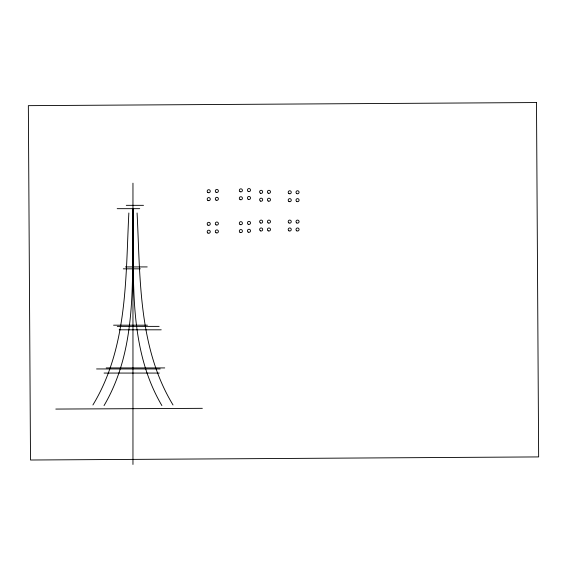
<?xml version="1.0" encoding="UTF-8"?>
<svg xmlns="http://www.w3.org/2000/svg" width="567" height="567" viewBox="0 0 567 567"><rect width="100%" height="100%" fill="white"/><g stroke="black" fill="none" stroke-linecap="round" stroke-linejoin="round"><path stroke-width="0.85" d="M128.851 212.994C125.541 277.851 127.851 347.408 92.91 404.966M104.045 405.568C139.078 346.097 131.324 274.74 132.962 208.67C134.606 274.74 126.852 346.097 161.886 405.568M55.807 409.069L202.341 408.332M126.278 205.332L143.508 205.332M117.192 208.67L139.709 208.67M125.427 266.922L147.214 266.922M123.301 268.836L140.347 268.836M113.563 325.182L147.42 325.182M117.27 326.379L159.136 326.379M119.162 329.81L161.219 329.81M106.199 367.926L164.735 367.926M96.567 368.947L160.199 368.947M104.066 373.065L159.32 373.065M173.02 404.966C138.072 347.408 140.389 277.851 137.079 212.994M132.962 183.169L132.962 464.451M536.488 102.549L28.35 105.653L30.512 460.014L538.65 456.917L536.488 102.549M268.177 222.951A1.545 1.545 0 0 0 270.494 221.626A1.545 1.545 0 0 0 268.184 220.287A1.545 1.545 0 0 0 268.177 222.951M260.373 222.951A1.545 1.545 0 0 0 262.691 221.626A1.545 1.545 0 0 0 260.381 220.287A1.545 1.545 0 0 0 260.373 222.951M268.177 230.833A1.545 1.545 0 0 0 270.494 229.5A1.545 1.545 0 0 0 268.184 228.161A1.545 1.545 0 0 0 268.177 230.833M260.373 230.833A1.545 1.545 0 0 0 262.691 229.5A1.545 1.545 0 0 0 260.381 228.161A1.545 1.545 0 0 0 260.373 230.833M268.177 193.17A1.545 1.545 0 0 0 270.494 191.837A1.545 1.545 0 0 0 268.184 190.498A1.545 1.545 0 0 0 268.177 193.17M240.047 199.577A1.545 1.545 0 0 0 242.414 198.315A1.545 1.545 0 0 0 240.139 196.898A1.545 1.545 0 0 0 240.047 199.577M248.169 199.286A1.545 1.545 0 0 0 250.529 198.032A1.545 1.545 0 0 0 248.261 196.614A1.545 1.545 0 0 0 248.169 199.286M240.047 191.681A1.545 1.545 0 0 0 242.414 190.427A1.545 1.545 0 0 0 240.139 189.009A1.545 1.545 0 0 0 240.047 191.681M248.169 191.398A1.545 1.545 0 0 0 250.529 190.143A1.545 1.545 0 0 0 248.261 188.726A1.545 1.545 0 0 0 248.169 191.398M216.034 192.256A1.545 1.545 0 0 0 218.394 191.001A1.545 1.545 0 0 0 216.126 189.584A1.545 1.545 0 0 0 216.034 192.256M207.912 192.539A1.545 1.545 0 0 0 210.279 191.285A1.545 1.545 0 0 0 208.004 189.867A1.545 1.545 0 0 0 207.912 192.539M216.034 200.144A1.545 1.545 0 0 0 218.394 198.889A1.545 1.545 0 0 0 216.126 197.472A1.545 1.545 0 0 0 216.034 200.144M207.912 200.435A1.545 1.545 0 0 0 210.279 199.173A1.545 1.545 0 0 0 208.004 197.755A1.545 1.545 0 0 0 207.912 200.435M216.034 224.865A1.545 1.545 0 0 0 218.394 223.611A1.545 1.545 0 0 0 216.126 222.193A1.545 1.545 0 0 0 216.034 224.865M207.912 225.156A1.545 1.545 0 0 0 210.279 223.894A1.545 1.545 0 0 0 208.004 222.484A1.545 1.545 0 0 0 207.912 225.156M216.034 232.761A1.545 1.545 0 0 0 218.394 231.499A1.545 1.545 0 0 0 216.126 230.082A1.545 1.545 0 0 0 216.034 232.761M207.912 233.044A1.545 1.545 0 0 0 210.279 231.79A1.545 1.545 0 0 0 208.004 230.372A1.545 1.545 0 0 0 207.912 233.044M248.169 224.22A1.545 1.545 0 0 0 250.529 222.966A1.545 1.545 0 0 0 248.261 221.548A1.545 1.545 0 0 0 248.169 224.22M240.047 224.511A1.545 1.545 0 0 0 242.414 223.249A1.545 1.545 0 0 0 240.139 221.832A1.545 1.545 0 0 0 240.047 224.511M248.169 232.116A1.545 1.545 0 0 0 250.529 230.854A1.545 1.545 0 0 0 248.261 229.437A1.545 1.545 0 0 0 248.169 232.116M240.047 232.399A1.545 1.545 0 0 0 242.414 231.145A1.545 1.545 0 0 0 240.139 229.727A1.545 1.545 0 0 0 240.047 232.399M260.373 193.17A1.545 1.545 0 0 0 262.691 191.837A1.545 1.545 0 0 0 260.381 190.498A1.545 1.545 0 0 0 260.373 193.17M268.177 201.044A1.545 1.545 0 0 0 270.494 199.719A1.545 1.545 0 0 0 268.184 198.379A1.545 1.545 0 0 0 268.177 201.044M260.373 201.044A1.545 1.545 0 0 0 262.691 199.719A1.545 1.545 0 0 0 260.381 198.379A1.545 1.545 0 0 0 260.373 201.044M296.761 222.951A1.545 1.545 0 0 0 299.078 221.626A1.545 1.545 0 0 0 296.768 220.287A1.545 1.545 0 0 0 296.761 222.951M288.957 222.951A1.545 1.545 0 0 0 291.275 221.626A1.545 1.545 0 0 0 288.964 220.287A1.545 1.545 0 0 0 288.957 222.951M296.761 230.833A1.545 1.545 0 0 0 299.078 229.5A1.545 1.545 0 0 0 296.768 228.161A1.545 1.545 0 0 0 296.761 230.833M288.957 230.833A1.545 1.545 0 0 0 291.275 229.5A1.545 1.545 0 0 0 288.964 228.161A1.545 1.545 0 0 0 288.957 230.833M288.957 201.498A1.545 1.545 0 0 0 291.275 200.165A1.545 1.545 0 0 0 288.964 198.826A1.545 1.545 0 0 0 288.957 201.498M296.761 201.498A1.545 1.545 0 0 0 299.078 200.165A1.545 1.545 0 0 0 296.768 198.826A1.545 1.545 0 0 0 296.761 201.498M288.957 193.616A1.545 1.545 0 0 0 291.275 192.291A1.545 1.545 0 0 0 288.964 190.951A1.545 1.545 0 0 0 288.957 193.616M296.761 193.616A1.545 1.545 0 0 0 299.078 192.291A1.545 1.545 0 0 0 296.768 190.951A1.545 1.545 0 0 0 296.761 193.616"/></g></svg>
